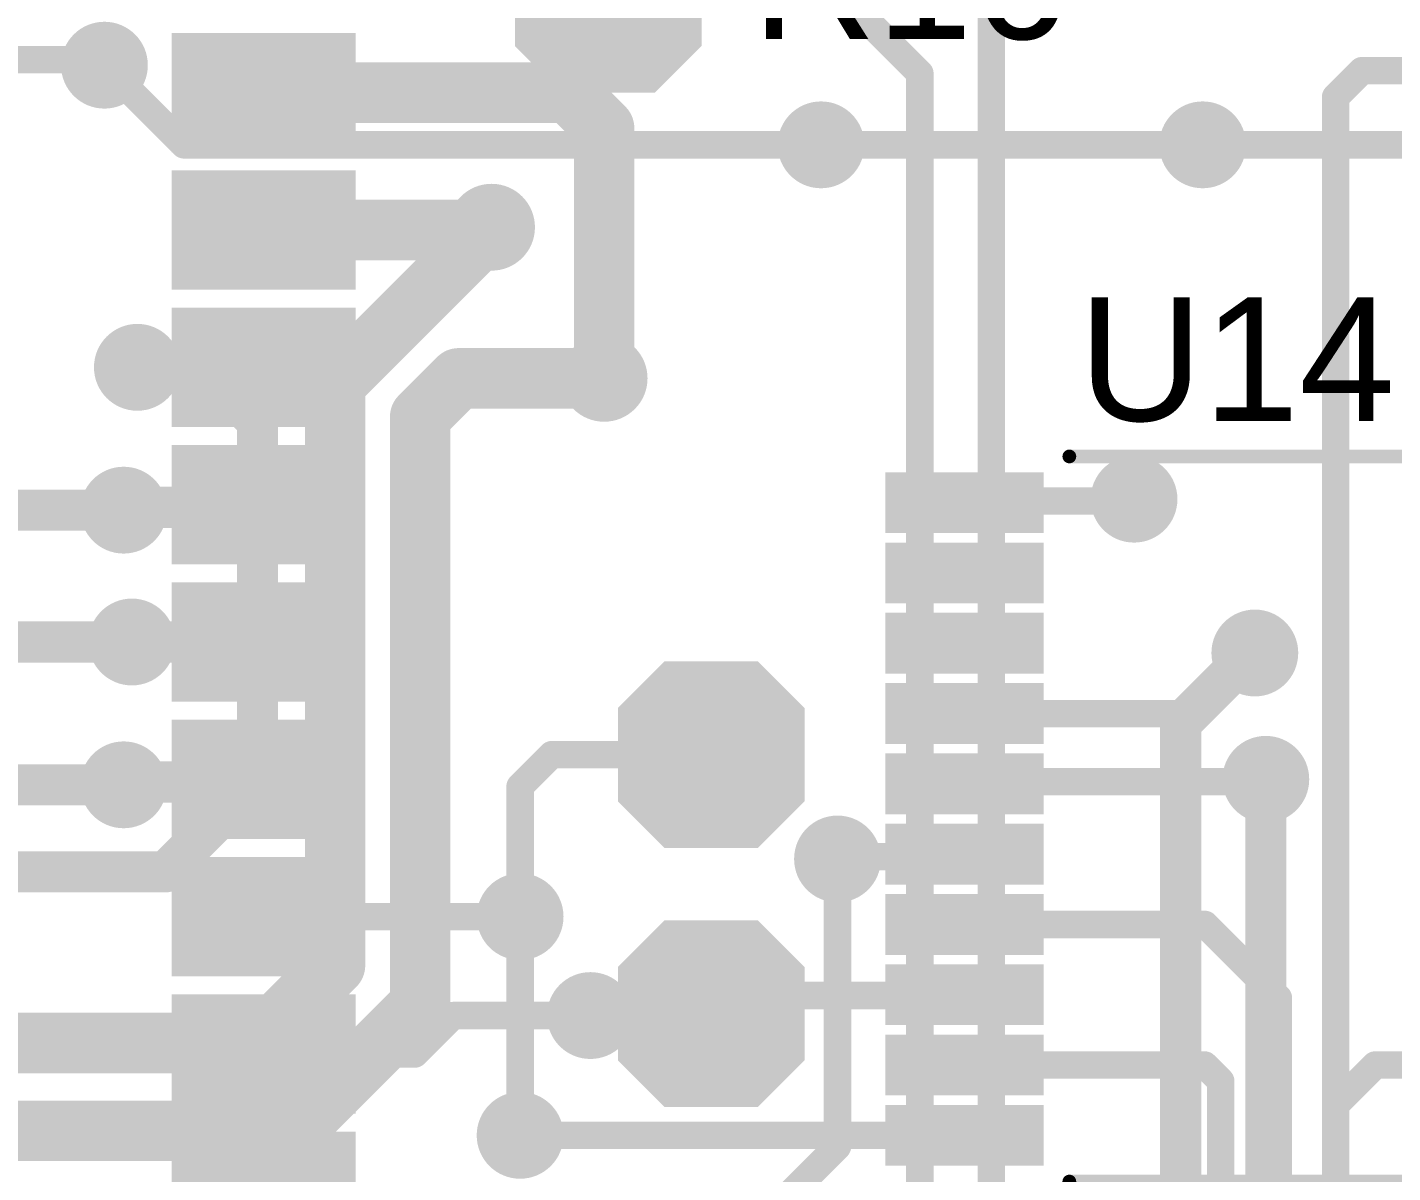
# Model space of a CAD drawing. Header units: millimetres. Extents: x -0.15 to 3.79, y -0.54 to 3.26.
# Drawn here: x 2.0249 to 2.5222, y 2.4208 to 2.8378 of the extents above; entities that cross this region are included whole.
import ezdxf

# ---------------------------------------------------------------- set-up
doc = ezdxf.new("R2010")
doc.units = ezdxf.units.MM
doc.header["$MEASUREMENT"] = 0
for name, color, linetype in [('BottomLayer', 5, 'Continuous'), ('BottomPaste', 16, 'Continuous'), ('BottomSolder', 6, 'Continuous'), ('TopLayer', 1, 'Continuous'), ('TopOverlay', 2, 'Continuous'), ('TopPaste', 8, 'Continuous'), ('TopSolder', 216, 'Continuous'), ('ViaHoleLayer', 16, 'Continuous')]:
    doc.layers.add(name, color=color, linetype=linetype)
doc.styles.add('Arial', font='', dxfattribs={"height": 0.2})
doc.styles.get('Arial').set_extended_font_data('Arial')

# ---------------------------------------------------------------- blocks, each defined once
blk = doc.blocks.new('41_SMD_M______37')
at = {"layer": 'TopLayer'}
for points in [[(0.31496, 0.21732), (0.37402, 0.21732), (0.37402, 0.18189), (0.31496, 0.18189)], [(0.31496, 0.16732), (0.37402, 0.16732), (0.37402, 0.13189), (0.31496, 0.13189)], [(0.31496, 0.11732), (0.37402, 0.11732), (0.37402, 0.08189), (0.31496, 0.08189)], [(0.31496, 0.06732), (0.37402, 0.06732), (0.37402, 0.03189), (0.31496, 0.03189)], [(0.31496, 0.01732), (0.37402, 0.01732), (0.37402, -0.01811), (0.31496, -0.01811)], [(0.31496, -0.03268), (0.37402, -0.03268), (0.37402, -0.06811), (0.31496, -0.06811)], [(0.31496, -0.08268), (0.37402, -0.08268), (0.37402, -0.11811), (0.31496, -0.11811)], [(0.31496, -0.13268), (0.37402, -0.13268), (0.37402, -0.16811), (0.31496, -0.16811)], [(0.31496, -0.18268), (0.37402, -0.18268), (0.37402, -0.21811), (0.31496, -0.21811)]]:
    blk.add_hatch(color=1, dxfattribs=at).paths.add_polyline_path(points)
at = {"layer": 'TopPaste'}
for points in [[(0.31496, 0.21732), (0.37402, 0.21732), (0.37402, 0.18189), (0.31496, 0.18189)], [(0.31496, 0.16732), (0.37402, 0.16732), (0.37402, 0.13189), (0.31496, 0.13189)], [(0.31496, 0.11732), (0.37402, 0.11732), (0.37402, 0.08189), (0.31496, 0.08189)], [(0.31496, 0.06732), (0.37402, 0.06732), (0.37402, 0.03189), (0.31496, 0.03189)], [(0.31496, 0.01732), (0.37402, 0.01732), (0.37402, -0.01811), (0.31496, -0.01811)], [(0.31496, -0.03268), (0.37402, -0.03268), (0.37402, -0.06811), (0.31496, -0.06811)], [(0.31496, -0.08268), (0.37402, -0.08268), (0.37402, -0.11811), (0.31496, -0.11811)], [(0.31496, -0.13268), (0.37402, -0.13268), (0.37402, -0.16811), (0.31496, -0.16811)], [(0.31496, -0.18268), (0.37402, -0.18268), (0.37402, -0.21811), (0.31496, -0.21811)]]:
    blk.add_hatch(color=8, dxfattribs=at).paths.add_polyline_path(points)
at = {"layer": 'TopSolder'}
for points in [[(0.31096, 0.22132), (0.37802, 0.22132), (0.37802, 0.17789), (0.31096, 0.17789)], [(0.31096, 0.17132), (0.37802, 0.17132), (0.37802, 0.12789), (0.31096, 0.12789)], [(0.31096, 0.12132), (0.37802, 0.12132), (0.37802, 0.07789), (0.31096, 0.07789)], [(0.31096, 0.07132), (0.37802, 0.07132), (0.37802, 0.02789), (0.31096, 0.02789)], [(0.31096, 0.02132), (0.37802, 0.02132), (0.37802, -0.02211), (0.31096, -0.02211)], [(0.31096, -0.02868), (0.37802, -0.02868), (0.37802, -0.07211), (0.31096, -0.07211)], [(0.31096, -0.07868), (0.37802, -0.07868), (0.37802, -0.12211), (0.31096, -0.12211)], [(0.31096, -0.12868), (0.37802, -0.12868), (0.37802, -0.17211), (0.31096, -0.17211)], [(0.31096, -0.17868), (0.37802, -0.17868), (0.37802, -0.22211), (0.31096, -0.22211)]]:
    blk.add_hatch(color=216, dxfattribs=at).paths.add_polyline_path(points)
blk = doc.blocks.new('TSSOP_20_38')
at = {"layer": 'TopLayer'}
for points in [[(-0.08937, 0.12224), (-0.08937, 0.10807), (-0.13898, 0.10807), (-0.13898, 0.12224)], [(0.13898, 0.12224), (0.13898, 0.10807), (0.08937, 0.10807), (0.08937, 0.12224)], [(-0.08937, 0.09665), (-0.08937, 0.08248), (-0.13898, 0.08248), (-0.13898, 0.09665)], [(0.13898, 0.09665), (0.13898, 0.08248), (0.08937, 0.08248), (0.08937, 0.09665)], [(-0.08937, 0.07106), (-0.08937, 0.05689), (-0.13898, 0.05689), (-0.13898, 0.07106)], [(0.13898, 0.07106), (0.13898, 0.05689), (0.08937, 0.05689), (0.08937, 0.07106)], [(-0.08937, 0.04547), (-0.08937, 0.0313), (-0.13898, 0.0313), (-0.13898, 0.04547)], [(0.13898, 0.04547), (0.13898, 0.0313), (0.08937, 0.0313), (0.08937, 0.04547)], [(-0.08937, 0.01988), (-0.08937, 0.00571), (-0.13898, 0.00571), (-0.13898, 0.01988)], [(0.13898, 0.01988), (0.13898, 0.00571), (0.08937, 0.00571), (0.08937, 0.01988)], [(-0.08937, -0.00571), (-0.08937, -0.01988), (-0.13898, -0.01988), (-0.13898, -0.00571)], [(0.13898, -0.00571), (0.13898, -0.01988), (0.08937, -0.01988), (0.08937, -0.00571)], [(-0.08937, -0.0313), (-0.08937, -0.04547), (-0.13898, -0.04547), (-0.13898, -0.0313)], [(0.13898, -0.0313), (0.13898, -0.04547), (0.08937, -0.04547), (0.08937, -0.0313)], [(-0.08937, -0.05689), (-0.08937, -0.07106), (-0.13898, -0.07106), (-0.13898, -0.05689)], [(0.13898, -0.05689), (0.13898, -0.07106), (0.08937, -0.07106), (0.08937, -0.05689)], [(-0.08937, -0.08248), (-0.08937, -0.09665), (-0.13898, -0.09665), (-0.13898, -0.08248)], [(0.13898, -0.08248), (0.13898, -0.09665), (0.08937, -0.09665), (0.08937, -0.08248)], [(-0.08937, -0.10807), (-0.08937, -0.12224), (-0.13898, -0.12224), (-0.13898, -0.10807)], [(0.13898, -0.10807), (0.13898, -0.12224), (0.08937, -0.12224), (0.08937, -0.10807)]]:
    blk.add_hatch(color=1, dxfattribs=at).paths.add_polyline_path(points)
at = {"layer": 'TopOverlay'}
blk.add_hatch(color=2, dxfattribs=at).paths.add_polyline_path([(-0.086, 0.106), (-0.079, 0.106), (-0.079, 0.123), (-0.086, 0.123)])
at = {"layer": 'TopPaste'}
for points in [[(-0.08937, 0.12224), (-0.08937, 0.10807), (-0.13898, 0.10807), (-0.13898, 0.12224)], [(0.13898, 0.12224), (0.13898, 0.10807), (0.08937, 0.10807), (0.08937, 0.12224)], [(-0.08937, 0.09665), (-0.08937, 0.08248), (-0.13898, 0.08248), (-0.13898, 0.09665)], [(0.13898, 0.09665), (0.13898, 0.08248), (0.08937, 0.08248), (0.08937, 0.09665)], [(-0.08937, 0.07106), (-0.08937, 0.05689), (-0.13898, 0.05689), (-0.13898, 0.07106)], [(0.13898, 0.07106), (0.13898, 0.05689), (0.08937, 0.05689), (0.08937, 0.07106)], [(-0.08937, 0.04547), (-0.08937, 0.0313), (-0.13898, 0.0313), (-0.13898, 0.04547)], [(0.13898, 0.04547), (0.13898, 0.0313), (0.08937, 0.0313), (0.08937, 0.04547)], [(-0.08937, 0.01988), (-0.08937, 0.00571), (-0.13898, 0.00571), (-0.13898, 0.01988)], [(0.13898, 0.01988), (0.13898, 0.00571), (0.08937, 0.00571), (0.08937, 0.01988)], [(-0.08937, -0.00571), (-0.08937, -0.01988), (-0.13898, -0.01988), (-0.13898, -0.00571)], [(0.13898, -0.00571), (0.13898, -0.01988), (0.08937, -0.01988), (0.08937, -0.00571)], [(-0.08937, -0.0313), (-0.08937, -0.04547), (-0.13898, -0.04547), (-0.13898, -0.0313)], [(0.13898, -0.0313), (0.13898, -0.04547), (0.08937, -0.04547), (0.08937, -0.0313)], [(-0.08937, -0.05689), (-0.08937, -0.07106), (-0.13898, -0.07106), (-0.13898, -0.05689)], [(0.13898, -0.05689), (0.13898, -0.07106), (0.08937, -0.07106), (0.08937, -0.05689)], [(-0.08937, -0.08248), (-0.08937, -0.09665), (-0.13898, -0.09665), (-0.13898, -0.08248)], [(0.13898, -0.08248), (0.13898, -0.09665), (0.08937, -0.09665), (0.08937, -0.08248)], [(-0.08937, -0.10807), (-0.08937, -0.12224), (-0.13898, -0.12224), (-0.13898, -0.10807)], [(0.13898, -0.10807), (0.13898, -0.12224), (0.08937, -0.12224), (0.08937, -0.10807)]]:
    blk.add_hatch(color=8, dxfattribs=at).paths.add_polyline_path(points)
at = {"layer": 'TopSolder'}
for points in [[(-0.08537, 0.12624), (-0.08537, 0.10407), (-0.14298, 0.10407), (-0.14298, 0.12624)], [(0.14298, 0.12624), (0.14298, 0.10407), (0.08537, 0.10407), (0.08537, 0.12624)], [(-0.08537, 0.10065), (-0.08537, 0.07848), (-0.14298, 0.07848), (-0.14298, 0.10065)], [(0.14298, 0.10065), (0.14298, 0.07848), (0.08537, 0.07848), (0.08537, 0.10065)], [(-0.08537, 0.07506), (-0.08537, 0.05289), (-0.14298, 0.05289), (-0.14298, 0.07506)], [(0.14298, 0.07506), (0.14298, 0.05289), (0.08537, 0.05289), (0.08537, 0.07506)], [(-0.08537, 0.04947), (-0.08537, 0.0273), (-0.14298, 0.0273), (-0.14298, 0.04947)], [(0.14298, 0.04947), (0.14298, 0.0273), (0.08537, 0.0273), (0.08537, 0.04947)], [(-0.08537, 0.02388), (-0.08537, 0.00171), (-0.14298, 0.00171), (-0.14298, 0.02388)], [(0.14298, 0.02388), (0.14298, 0.00171), (0.08537, 0.00171), (0.08537, 0.02388)], [(-0.08537, -0.00171), (-0.08537, -0.02388), (-0.14298, -0.02388), (-0.14298, -0.00171)], [(0.14298, -0.00171), (0.14298, -0.02388), (0.08537, -0.02388), (0.08537, -0.00171)], [(-0.08537, -0.0273), (-0.08537, -0.04947), (-0.14298, -0.04947), (-0.14298, -0.0273)], [(0.14298, -0.0273), (0.14298, -0.04947), (0.08537, -0.04947), (0.08537, -0.0273)], [(-0.08537, -0.05289), (-0.08537, -0.07506), (-0.14298, -0.07506), (-0.14298, -0.05289)], [(0.14298, -0.05289), (0.14298, -0.07506), (0.08537, -0.07506), (0.08537, -0.05289)], [(-0.08537, -0.07848), (-0.08537, -0.10065), (-0.14298, -0.10065), (-0.14298, -0.07848)], [(0.14298, -0.07848), (0.14298, -0.10065), (0.08537, -0.10065), (0.08537, -0.07848)], [(-0.08537, -0.10407), (-0.08537, -0.12624), (-0.14298, -0.12624), (-0.14298, -0.10407)], [(0.14298, -0.10407), (0.14298, -0.12624), (0.08537, -0.12624), (0.08537, -0.10407)]]:
    blk.add_hatch(color=216, dxfattribs=at).paths.add_polyline_path(points)
at = {"layer": 'TopOverlay', "const_width": 0.005}
for points in [[(0.076, 0.132), (-0.076, 0.132)], [(-0.1455, 0.1165), (-0.1505, 0.1215)], [(-0.1505, 0.1215), (-0.1505, 0.1115)], [(-0.1455, 0.1165), (-0.1505, 0.1115)], [(0.076, -0.132), (-0.076, -0.132)]]:
    blk.add_lwpolyline(points, dxfattribs=at)
at = {"layer": 'TopOverlay', "const_width": 0.0025}
for points in [[(-0.07725, 0.132, 1), (-0.07475, 0.132, 1)], [(0.07475, 0.132, 1), (0.07725, 0.132, 1)], [(-0.15175, 0.1215, 1), (-0.14925, 0.1215, 1)], [(-0.15175, 0.1215, 1), (-0.14925, 0.1215, 1)], [(-0.14675, 0.1165, 1), (-0.14425, 0.1165, 1)], [(-0.14675, 0.1165, 1), (-0.14425, 0.1165, 1)], [(-0.15175, 0.1115, 1), (-0.14925, 0.1115, 1)], [(-0.15175, 0.1115, 1), (-0.14925, 0.1115, 1)], [(-0.07725, -0.132, 1), (-0.07475, -0.132, 1)], [(0.07475, -0.132, 1), (0.07725, -0.132, 1)]]:
    blk.add_lwpolyline(points, format="xyb", close=True, dxfattribs=at)
blk = doc.blocks.new('T__________B_115')
at = {"layer": 'BottomLayer'}
blk.add_hatch(color=5, dxfattribs=at).paths.add_polyline_path([(0.015, 0.03), (-0.015, 0.03), (-0.03, 0.015), (-0.03, -0.015), (-0.015, -0.03), (0.015, -0.03), (0.03, -0.015), (0.03, 0.015)])
at = {"layer": 'BottomPaste'}
blk.add_hatch(color=16, dxfattribs=at).paths.add_polyline_path([(0.015, 0.03), (-0.015, 0.03), (-0.03, 0.015), (-0.03, -0.015), (-0.015, -0.03), (0.015, -0.03), (0.03, -0.015), (0.03, 0.015)])
at = {"layer": 'BottomSolder'}
blk.add_hatch(color=6, dxfattribs=at).paths.add_polyline_path([(0.017, 0.034), (-0.017, 0.034), (-0.034, 0.017), (-0.034, -0.017), (-0.017, -0.034), (0.017, -0.034), (0.034, -0.017), (0.034, 0.017)])
blk = doc.blocks.new('T__________B_116')
at = {"layer": 'BottomLayer'}
blk.add_hatch(color=5, dxfattribs=at).paths.add_polyline_path([(0.015, 0.03), (-0.015, 0.03), (-0.03, 0.015), (-0.03, -0.015), (-0.015, -0.03), (0.015, -0.03), (0.03, -0.015), (0.03, 0.015)])
at = {"layer": 'BottomPaste'}
blk.add_hatch(color=16, dxfattribs=at).paths.add_polyline_path([(0.015, 0.03), (-0.015, 0.03), (-0.03, 0.015), (-0.03, -0.015), (-0.015, -0.03), (0.015, -0.03), (0.03, -0.015), (0.03, 0.015)])
at = {"layer": 'BottomSolder'}
blk.add_hatch(color=6, dxfattribs=at).paths.add_polyline_path([(0.017, 0.034), (-0.017, 0.034), (-0.034, 0.017), (-0.034, -0.017), (-0.017, -0.034), (0.017, -0.034), (0.034, -0.017), (0.034, 0.017)])
blk = doc.blocks.new('T__________B_119')
at = {"layer": 'BottomLayer'}
blk.add_hatch(color=5, dxfattribs=at).paths.add_polyline_path([(0.015, 0.03), (-0.015, 0.03), (-0.03, 0.015), (-0.03, -0.015), (-0.015, -0.03), (0.015, -0.03), (0.03, -0.015), (0.03, 0.015)])
at = {"layer": 'BottomPaste'}
blk.add_hatch(color=16, dxfattribs=at).paths.add_polyline_path([(0.015, 0.03), (-0.015, 0.03), (-0.03, 0.015), (-0.03, -0.015), (-0.015, -0.03), (0.015, -0.03), (0.03, -0.015), (0.03, 0.015)])
at = {"layer": 'BottomSolder'}
blk.add_hatch(color=6, dxfattribs=at).paths.add_polyline_path([(0.017, 0.034), (-0.017, 0.034), (-0.034, 0.017), (-0.034, -0.017), (-0.017, -0.034), (0.017, -0.034), (0.034, -0.017), (0.034, 0.017)])

msp = doc.modelspace()

# ---------------------------------------------------------------- hatches: boundary and pattern name
at = {"layer": 'BottomLayer'}
h = msp.add_hatch(color=5, dxfattribs=at)
edge = h.paths.add_edge_path()
edge.add_arc((2.053, 2.824), 0.01181, 0, 360)
h = msp.add_hatch(color=5, dxfattribs=at)
edge = h.paths.add_edge_path()
edge.add_arc((2.314, 2.795), 0.01181, 0, 360)
h = msp.add_hatch(color=5, dxfattribs=at)
edge = h.paths.add_edge_path()
edge.add_arc((2.453, 2.795), 0.01181, 0, 360)
h = msp.add_hatch(color=5, dxfattribs=at)
edge = h.paths.add_edge_path()
edge.add_arc((2.194, 2.765), 0.01181, 0, 360)
h = msp.add_hatch(color=5, dxfattribs=at)
edge = h.paths.add_edge_path()
edge.add_arc((2.065, 2.714), 0.01181, 0, 360)
h = msp.add_hatch(color=5, dxfattribs=at)
edge = h.paths.add_edge_path()
edge.add_arc((2.235, 2.71), 0.01181, 0, 360)
h = msp.add_hatch(color=5, dxfattribs=at)
edge = h.paths.add_edge_path()
edge.add_arc((2.428, 2.666), 0.01181, 0, 360)
h = msp.add_hatch(color=5, dxfattribs=at)
edge = h.paths.add_edge_path()
edge.add_arc((2.06, 2.662), 0.01181, 0, 360)
h = msp.add_hatch(color=5, dxfattribs=at)
edge = h.paths.add_edge_path()
edge.add_arc((2.063, 2.614), 0.01181, 0, 360)
h = msp.add_hatch(color=5, dxfattribs=at)
edge = h.paths.add_edge_path()
edge.add_arc((2.472, 2.61), 0.01181, 0, 360)
h = msp.add_hatch(color=5, dxfattribs=at)
edge = h.paths.add_edge_path()
edge.add_arc((2.06, 2.562), 0.01181, 0, 360)
h = msp.add_hatch(color=5, dxfattribs=at)
edge = h.paths.add_edge_path()
edge.add_arc((2.476, 2.564), 0.01181, 0, 360)
h = msp.add_hatch(color=5, dxfattribs=at)
edge = h.paths.add_edge_path()
edge.add_arc((2.32, 2.535), 0.01181, 0, 360)
h = msp.add_hatch(color=5, dxfattribs=at)
edge = h.paths.add_edge_path()
edge.add_arc((2.2044, 2.514), 0.01181, 0, 360)
h = msp.add_hatch(color=5, dxfattribs=at)
edge = h.paths.add_edge_path()
edge.add_arc((2.23, 2.478), 0.01181, 0, 360)
h = msp.add_hatch(color=5, dxfattribs=at)
edge = h.paths.add_edge_path()
edge.add_arc((2.2044, 2.4344), 0.01181, 0, 360)
at = {"layer": 'BottomSolder'}
h = msp.add_hatch(color=6, dxfattribs=at)
edge = h.paths.add_edge_path()
edge.add_arc((2.053, 2.824), 0.01581, 0, 360)
h = msp.add_hatch(color=6, dxfattribs=at)
edge = h.paths.add_edge_path()
edge.add_arc((2.314, 2.795), 0.01581, 0, 360)
h = msp.add_hatch(color=6, dxfattribs=at)
edge = h.paths.add_edge_path()
edge.add_arc((2.453, 2.795), 0.01581, 0, 360)
h = msp.add_hatch(color=6, dxfattribs=at)
edge = h.paths.add_edge_path()
edge.add_arc((2.194, 2.765), 0.01581, 0, 360)
h = msp.add_hatch(color=6, dxfattribs=at)
edge = h.paths.add_edge_path()
edge.add_arc((2.065, 2.714), 0.01581, 0, 360)
h = msp.add_hatch(color=6, dxfattribs=at)
edge = h.paths.add_edge_path()
edge.add_arc((2.235, 2.71), 0.01581, 0, 360)
h = msp.add_hatch(color=6, dxfattribs=at)
edge = h.paths.add_edge_path()
edge.add_arc((2.428, 2.666), 0.01581, 0, 360)
h = msp.add_hatch(color=6, dxfattribs=at)
edge = h.paths.add_edge_path()
edge.add_arc((2.06, 2.662), 0.01581, 0, 360)
h = msp.add_hatch(color=6, dxfattribs=at)
edge = h.paths.add_edge_path()
edge.add_arc((2.063, 2.614), 0.01581, 0, 360)
h = msp.add_hatch(color=6, dxfattribs=at)
edge = h.paths.add_edge_path()
edge.add_arc((2.472, 2.61), 0.01581, 0, 360)
h = msp.add_hatch(color=6, dxfattribs=at)
edge = h.paths.add_edge_path()
edge.add_arc((2.06, 2.562), 0.01581, 0, 360)
h = msp.add_hatch(color=6, dxfattribs=at)
edge = h.paths.add_edge_path()
edge.add_arc((2.476, 2.564), 0.01581, 0, 360)
h = msp.add_hatch(color=6, dxfattribs=at)
edge = h.paths.add_edge_path()
edge.add_arc((2.32, 2.535), 0.01581, 0, 360)
h = msp.add_hatch(color=6, dxfattribs=at)
edge = h.paths.add_edge_path()
edge.add_arc((2.2044, 2.514), 0.01581, 0, 360)
h = msp.add_hatch(color=6, dxfattribs=at)
edge = h.paths.add_edge_path()
edge.add_arc((2.23, 2.478), 0.01581, 0, 360)
h = msp.add_hatch(color=6, dxfattribs=at)
edge = h.paths.add_edge_path()
edge.add_arc((2.2044, 2.4344), 0.01581, 0, 360)
at = {"layer": 'TopLayer'}
h = msp.add_hatch(color=1, dxfattribs=at)
edge = h.paths.add_edge_path()
edge.add_arc((2.053, 2.824), 0.01181, 0, 360)
h = msp.add_hatch(color=1, dxfattribs=at)
edge = h.paths.add_edge_path()
edge.add_arc((2.314, 2.795), 0.01181, 0, 360)
h = msp.add_hatch(color=1, dxfattribs=at)
edge = h.paths.add_edge_path()
edge.add_arc((2.453, 2.795), 0.01181, 0, 360)
h = msp.add_hatch(color=1, dxfattribs=at)
edge = h.paths.add_edge_path()
edge.add_arc((2.194, 2.765), 0.01181, 0, 360)
h = msp.add_hatch(color=1, dxfattribs=at)
edge = h.paths.add_edge_path()
edge.add_arc((2.065, 2.714), 0.01181, 0, 360)
h = msp.add_hatch(color=1, dxfattribs=at)
edge = h.paths.add_edge_path()
edge.add_arc((2.235, 2.71), 0.01181, 0, 360)
h = msp.add_hatch(color=1, dxfattribs=at)
edge = h.paths.add_edge_path()
edge.add_arc((2.428, 2.666), 0.01181, 0, 360)
h = msp.add_hatch(color=1, dxfattribs=at)
edge = h.paths.add_edge_path()
edge.add_arc((2.06, 2.662), 0.01181, 0, 360)
h = msp.add_hatch(color=1, dxfattribs=at)
edge = h.paths.add_edge_path()
edge.add_arc((2.063, 2.614), 0.01181, 0, 360)
h = msp.add_hatch(color=1, dxfattribs=at)
edge = h.paths.add_edge_path()
edge.add_arc((2.472, 2.61), 0.01181, 0, 360)
h = msp.add_hatch(color=1, dxfattribs=at)
edge = h.paths.add_edge_path()
edge.add_arc((2.06, 2.562), 0.01181, 0, 360)
h = msp.add_hatch(color=1, dxfattribs=at)
edge = h.paths.add_edge_path()
edge.add_arc((2.476, 2.564), 0.01181, 0, 360)
h = msp.add_hatch(color=1, dxfattribs=at)
edge = h.paths.add_edge_path()
edge.add_arc((2.32, 2.535), 0.01181, 0, 360)
h = msp.add_hatch(color=1, dxfattribs=at)
edge = h.paths.add_edge_path()
edge.add_arc((2.2044, 2.514), 0.01181, 0, 360)
h = msp.add_hatch(color=1, dxfattribs=at)
edge = h.paths.add_edge_path()
edge.add_arc((2.23, 2.478), 0.01181, 0, 360)
h = msp.add_hatch(color=1, dxfattribs=at)
edge = h.paths.add_edge_path()
edge.add_arc((2.2044, 2.4344), 0.01181, 0, 360)
at = {"layer": 'TopSolder'}
h = msp.add_hatch(color=216, dxfattribs=at)
edge = h.paths.add_edge_path()
edge.add_arc((2.053, 2.824), 0.01581, 0, 360)
h = msp.add_hatch(color=216, dxfattribs=at)
edge = h.paths.add_edge_path()
edge.add_arc((2.314, 2.795), 0.01581, 0, 360)
h = msp.add_hatch(color=216, dxfattribs=at)
edge = h.paths.add_edge_path()
edge.add_arc((2.453, 2.795), 0.01581, 0, 360)
h = msp.add_hatch(color=216, dxfattribs=at)
edge = h.paths.add_edge_path()
edge.add_arc((2.194, 2.765), 0.01581, 0, 360)
h = msp.add_hatch(color=216, dxfattribs=at)
edge = h.paths.add_edge_path()
edge.add_arc((2.065, 2.714), 0.01581, 0, 360)
h = msp.add_hatch(color=216, dxfattribs=at)
edge = h.paths.add_edge_path()
edge.add_arc((2.235, 2.71), 0.01581, 0, 360)
h = msp.add_hatch(color=216, dxfattribs=at)
edge = h.paths.add_edge_path()
edge.add_arc((2.428, 2.666), 0.01581, 0, 360)
h = msp.add_hatch(color=216, dxfattribs=at)
edge = h.paths.add_edge_path()
edge.add_arc((2.06, 2.662), 0.01581, 0, 360)
h = msp.add_hatch(color=216, dxfattribs=at)
edge = h.paths.add_edge_path()
edge.add_arc((2.063, 2.614), 0.01581, 0, 360)
h = msp.add_hatch(color=216, dxfattribs=at)
edge = h.paths.add_edge_path()
edge.add_arc((2.472, 2.61), 0.01581, 0, 360)
h = msp.add_hatch(color=216, dxfattribs=at)
edge = h.paths.add_edge_path()
edge.add_arc((2.06, 2.562), 0.01581, 0, 360)
h = msp.add_hatch(color=216, dxfattribs=at)
edge = h.paths.add_edge_path()
edge.add_arc((2.476, 2.564), 0.01581, 0, 360)
h = msp.add_hatch(color=216, dxfattribs=at)
edge = h.paths.add_edge_path()
edge.add_arc((2.32, 2.535), 0.01581, 0, 360)
h = msp.add_hatch(color=216, dxfattribs=at)
edge = h.paths.add_edge_path()
edge.add_arc((2.2044, 2.514), 0.01581, 0, 360)
h = msp.add_hatch(color=216, dxfattribs=at)
edge = h.paths.add_edge_path()
edge.add_arc((2.23, 2.478), 0.01581, 0, 360)
h = msp.add_hatch(color=216, dxfattribs=at)
edge = h.paths.add_edge_path()
edge.add_arc((2.2044, 2.4344), 0.01581, 0, 360)
at = {"layer": 'ViaHoleLayer'}
h = msp.add_hatch(color=16, dxfattribs=at)
edge = h.paths.add_edge_path()
edge.add_arc((2.053, 2.824), 0.00591, 0, 360)
h = msp.add_hatch(color=16, dxfattribs=at)
edge = h.paths.add_edge_path()
edge.add_arc((2.314, 2.795), 0.00591, 0, 360)
h = msp.add_hatch(color=16, dxfattribs=at)
edge = h.paths.add_edge_path()
edge.add_arc((2.453, 2.795), 0.00591, 0, 360)
h = msp.add_hatch(color=16, dxfattribs=at)
edge = h.paths.add_edge_path()
edge.add_arc((2.194, 2.765), 0.00591, 0, 360)
h = msp.add_hatch(color=16, dxfattribs=at)
edge = h.paths.add_edge_path()
edge.add_arc((2.065, 2.714), 0.00591, 0, 360)
h = msp.add_hatch(color=16, dxfattribs=at)
edge = h.paths.add_edge_path()
edge.add_arc((2.235, 2.71), 0.00591, 0, 360)
h = msp.add_hatch(color=16, dxfattribs=at)
edge = h.paths.add_edge_path()
edge.add_arc((2.428, 2.666), 0.00591, 0, 360)
h = msp.add_hatch(color=16, dxfattribs=at)
edge = h.paths.add_edge_path()
edge.add_arc((2.06, 2.662), 0.00591, 0, 360)
h = msp.add_hatch(color=16, dxfattribs=at)
edge = h.paths.add_edge_path()
edge.add_arc((2.063, 2.614), 0.00591, 0, 360)
h = msp.add_hatch(color=16, dxfattribs=at)
edge = h.paths.add_edge_path()
edge.add_arc((2.472, 2.61), 0.00591, 0, 360)
h = msp.add_hatch(color=16, dxfattribs=at)
edge = h.paths.add_edge_path()
edge.add_arc((2.06, 2.562), 0.00591, 0, 360)
h = msp.add_hatch(color=16, dxfattribs=at)
edge = h.paths.add_edge_path()
edge.add_arc((2.476, 2.564), 0.00591, 0, 360)
h = msp.add_hatch(color=16, dxfattribs=at)
edge = h.paths.add_edge_path()
edge.add_arc((2.32, 2.535), 0.00591, 0, 360)
h = msp.add_hatch(color=16, dxfattribs=at)
edge = h.paths.add_edge_path()
edge.add_arc((2.2044, 2.514), 0.00591, 0, 360)
h = msp.add_hatch(color=16, dxfattribs=at)
edge = h.paths.add_edge_path()
edge.add_arc((2.23, 2.478), 0.00591, 0, 360)
h = msp.add_hatch(color=16, dxfattribs=at)
edge = h.paths.add_edge_path()
edge.add_arc((2.2044, 2.4344), 0.00591, 0, 360)

# ---------------------------------------------------------------- linework, layer by layer
at = {"layer": 'BottomLayer'}
for points, const_width in [([(2.376, 2.353), (2.376, 2.897)], 0.01), ([(2.323, 2.848), (2.35, 2.821)], 0.01), ([(2.053, 2.824), (2.082, 2.795)], 0.01), ([(2.35, 2.379), (2.35, 2.821)], 0.01), ([(2.082, 2.795), (2.314, 2.795)], 0.01), ([(2.453, 2.795), (2.535, 2.795)], 0.01), ([(2.137, 2.708), (2.194, 2.765)], 0.022), ([(2.065, 2.714), (2.06665, 2.71235)], 0.015), ([(2.168, 2.696), (2.182, 2.71)], 0.022), ([(2.182, 2.71), (2.235, 2.71)], 0.022), ([(2.06665, 2.71235), (2.09065, 2.71235)], 0.015), ([(2.09065, 2.71235), (2.10878, 2.69422)], 0.015), ([(2.137, 2.49625), (2.137, 2.708)], 0.022), ([(2.168, 2.482), (2.168, 2.696)], 0.022), ([(2.10878, 2.56378), (2.10878, 2.69422)], 0.015), ([(1.14113, 2.662), (2.06, 2.662)], 0.015), ([(1.11842, 2.614), (2.063, 2.614)], 0.015), ([(2.445, 2.58439), (2.46511, 2.6045)], 0.015), ([(2.445, 2.21179), (2.445, 2.58439)], 0.015), ([(2.2044, 2.5614), (2.216, 2.573)], 0.01), ([(2.216, 2.573), (2.274, 2.573)], 0.01), ([(2.07534, 2.53034), (2.10878, 2.56378)], 0.015), ([(2.476, 2.192), (2.476, 2.564)], 0.015), ([(1.09971, 2.562), (2.06, 2.562)], 0.015), ([(2.2044, 2.4344), (2.2044, 2.5614)], 0.01), ([(1.06066, 2.53034), (2.07534, 2.53034)], 0.015), ([(2.32, 2.43033), (2.32, 2.535)], 0.01), ([(2.10875, 2.468), (2.137, 2.49625)], 0.022), ([(2.122, 2.436), (2.168, 2.482)], 0.022), ([(2.23, 2.478), (2.27333, 2.478)], 0.01), ([(2.27333, 2.478), (2.274, 2.47867)], 0.01), ([(0.755, 2.468), (2.10875, 2.468)], 0.022), ([(0.743, 2.436), (2.122, 2.436)], 0.022), ([(2.27367, 2.384), (2.32, 2.43033)], 0.01)]:
    msp.add_lwpolyline(points, dxfattribs=dict(at, const_width=const_width))
for points, const_width in [([(2.0505, 2.824, 1), (2.0555, 2.824, 1)], 0.005), ([(2.3475, 2.821, 1), (2.3525, 2.821, 1)], 0.005), ([(2.3475, 2.821, 1), (2.3525, 2.821, 1)], 0.005), ([(2.0795, 2.795, 1), (2.0845, 2.795, 1)], 0.005), ([(2.0795, 2.795, 1), (2.0845, 2.795, 1)], 0.005), ([(2.3115, 2.795, 1), (2.3165, 2.795, 1)], 0.005), ([(2.4505, 2.795, 1), (2.4555, 2.795, 1)], 0.005), ([(2.1885, 2.765, 1), (2.1995, 2.765, 1)], 0.011), ([(2.06125, 2.714, 1), (2.06875, 2.714, 1)], 0.0075), ([(2.1765, 2.71, 1), (2.1875, 2.71, 1)], 0.011), ([(2.1765, 2.71, 1), (2.1875, 2.71, 1)], 0.011), ([(2.2295, 2.71, 1), (2.2405, 2.71, 1)], 0.011), ([(2.0629, 2.71235, 1), (2.0704, 2.71235, 1)], 0.0075), ([(2.0629, 2.71235, 1), (2.0704, 2.71235, 1)], 0.0075), ([(2.0869, 2.71235, 1), (2.0944, 2.71235, 1)], 0.0075), ([(2.0869, 2.71235, 1), (2.0944, 2.71235, 1)], 0.0075), ([(2.1315, 2.708, 1), (2.1425, 2.708, 1)], 0.011), ([(2.1315, 2.708, 1), (2.1425, 2.708, 1)], 0.011), ([(2.1625, 2.696, 1), (2.1735, 2.696, 1)], 0.011), ([(2.1625, 2.696, 1), (2.1735, 2.696, 1)], 0.011), ([(2.10503, 2.69422, 1), (2.11253, 2.69422, 1)], 0.0075), ([(2.10503, 2.69422, 1), (2.11253, 2.69422, 1)], 0.0075), ([(2.05625, 2.662, 1), (2.06375, 2.662, 1)], 0.0075), ([(2.05925, 2.614, 1), (2.06675, 2.614, 1)], 0.0075), ([(2.46136, 2.6045, 1), (2.46886, 2.6045, 1)], 0.0075), ([(2.44125, 2.58439, 1), (2.44875, 2.58439, 1)], 0.0075), ([(2.44125, 2.58439, 1), (2.44875, 2.58439, 1)], 0.0075), ([(2.2135, 2.573, 1), (2.2185, 2.573, 1)], 0.005), ([(2.2135, 2.573, 1), (2.2185, 2.573, 1)], 0.005), ([(2.2715, 2.573, 1), (2.2765, 2.573, 1)], 0.005), ([(2.10503, 2.56378, 1), (2.11253, 2.56378, 1)], 0.0075), ([(2.10503, 2.56378, 1), (2.11253, 2.56378, 1)], 0.0075), ([(2.47225, 2.564, 1), (2.47975, 2.564, 1)], 0.0075), ([(2.05625, 2.562, 1), (2.06375, 2.562, 1)], 0.0075), ([(2.2019, 2.5614, 1), (2.2069, 2.5614, 1)], 0.005), ([(2.2019, 2.5614, 1), (2.2069, 2.5614, 1)], 0.005), ([(2.07159, 2.53034, 1), (2.07909, 2.53034, 1)], 0.0075), ([(2.07159, 2.53034, 1), (2.07909, 2.53034, 1)], 0.0075), ([(2.3175, 2.535, 1), (2.3225, 2.535, 1)], 0.005), ([(2.1315, 2.49625, 1), (2.1425, 2.49625, 1)], 0.011), ([(2.1315, 2.49625, 1), (2.1425, 2.49625, 1)], 0.011), ([(2.1625, 2.482, 1), (2.1735, 2.482, 1)], 0.011), ([(2.1625, 2.482, 1), (2.1735, 2.482, 1)], 0.011), ([(2.2275, 2.478, 1), (2.2325, 2.478, 1)], 0.005), ([(2.27083, 2.478, 1), (2.27583, 2.478, 1)], 0.005), ([(2.27083, 2.478, 1), (2.27583, 2.478, 1)], 0.005), ([(2.2715, 2.47867, 1), (2.2765, 2.47867, 1)], 0.005), ([(2.10325, 2.468, 1), (2.11425, 2.468, 1)], 0.011), ([(2.10325, 2.468, 1), (2.11425, 2.468, 1)], 0.011), ([(2.1165, 2.436, 1), (2.1275, 2.436, 1)], 0.011), ([(2.1165, 2.436, 1), (2.1275, 2.436, 1)], 0.011), ([(2.2019, 2.4344, 1), (2.2069, 2.4344, 1)], 0.005), ([(2.3175, 2.43033, 1), (2.3225, 2.43033, 1)], 0.005), ([(2.3175, 2.43033, 1), (2.3225, 2.43033, 1)], 0.005)]:
    msp.add_lwpolyline(points, format="xyb", close=True, dxfattribs=dict(at, const_width=const_width))
at = {"layer": 'TopLayer'}
for points, const_width in [([(1.66, 2.826), (2.051, 2.826)], 0.01), ([(2.051, 2.826), (2.053, 2.824)], 0.01), ([(2.142, 2.814), (2.22211, 2.814)], 0.022), ([(2.22211, 2.814), (2.235, 2.80111)], 0.022), ([(2.50143, 2.81243), (2.511, 2.822)], 0.01), ([(2.511, 2.822), (2.559, 2.822)], 0.01), ([(2.50143, 2.44557), (2.50143, 2.81243)], 0.01), ([(2.235, 2.71), (2.235, 2.80111)], 0.022), ([(2.314, 2.795), (2.453, 2.795)], 0.01), ([(2.142, 2.764), (2.19256, 2.764)], 0.022), ([(2.19256, 2.764), (2.19356, 2.765)], 0.022), ([(2.19356, 2.765), (2.194, 2.765)], 0.022), ([(2.065, 2.714), (2.111, 2.714)], 0.015), ([(2.111, 2.714), (2.112, 2.713)], 0.015), ([(2.06, 2.662), (2.061, 2.663)], 0.015), ([(2.061, 2.663), (2.11, 2.663)], 0.015), ([(2.11, 2.663), (2.111, 2.664)], 0.015), ([(2.42736, 2.66536), (2.428, 2.666)], 0.01), ([(2.36626, 2.66472), (2.3669, 2.66536)], 0.01), ([(2.3669, 2.66536), (2.42736, 2.66536)], 0.01), ([(2.063, 2.614), (2.111, 2.614)], 0.015), ([(2.44994, 2.58794), (2.472, 2.61)], 0.01), ([(2.36626, 2.58794), (2.44994, 2.58794)], 0.01), ([(2.11, 2.563), (2.111, 2.564)], 0.015), ([(2.06, 2.562), (2.061, 2.563)], 0.015), ([(2.061, 2.563), (2.11, 2.563)], 0.015), ([(2.36626, 2.56235), (2.36709, 2.56318)], 0.01), ([(2.36709, 2.56318), (2.47518, 2.56318)], 0.01), ([(2.47518, 2.56318), (2.476, 2.564)], 0.01), ([(2.36538, 2.53588), (2.36626, 2.53676)], 0.01), ([(2.32, 2.535), (2.32088, 2.53588)], 0.01), ([(2.32088, 2.53588), (2.36538, 2.53588)], 0.01), ([(2.142, 2.514), (2.2044, 2.514)], 0.01), ([(2.35511, 2.51117), (2.35522, 2.51106)], 0.01), ([(2.36626, 2.51117), (2.45383, 2.51117)], 0.01), ([(2.45383, 2.51117), (2.48056, 2.48444)], 0.01), ([(2.26152, 2.478), (2.26881, 2.48529)], 0.01), ([(2.26881, 2.48529), (2.36597, 2.48529)], 0.01), ([(2.36597, 2.48529), (2.36626, 2.48558)], 0.01), ([(2.48056, 2.30356), (2.48056, 2.48444)], 0.01), ([(2.166, 2.464), (2.18, 2.478)], 0.01), ([(2.18, 2.478), (2.23, 2.478)], 0.01), ([(2.23, 2.478), (2.26152, 2.478)], 0.01), ([(2.111, 2.464), (2.166, 2.464)], 0.01), ([(2.36626, 2.45999), (2.45371, 2.45999)], 0.01), ([(2.45371, 2.45999), (2.45957, 2.45413)], 0.01), ([(2.50143, 2.44557), (2.51585, 2.45999)], 0.01), ([(2.51585, 2.45999), (2.59461, 2.45999)], 0.01), ([(2.45957, 2.38236), (2.45957, 2.45413)], 0.01), ([(2.50143, 2.38236), (2.50143, 2.44557)], 0.01), ([(2.2044, 2.4344), (2.36626, 2.4344)], 0.01)]:
    msp.add_lwpolyline(points, dxfattribs=dict(at, const_width=const_width))
for points, const_width in [([(2.0485, 2.826, 1), (2.0535, 2.826, 1)], 0.005), ([(2.0485, 2.826, 1), (2.0535, 2.826, 1)], 0.005), ([(2.0505, 2.824, 1), (2.0555, 2.824, 1)], 0.005), ([(2.1365, 2.814, 1), (2.1475, 2.814, 1)], 0.011), ([(2.21661, 2.814, 1), (2.22761, 2.814, 1)], 0.011), ([(2.21661, 2.814, 1), (2.22761, 2.814, 1)], 0.011), ([(2.5085, 2.822, 1), (2.5135, 2.822, 1)], 0.005), ([(2.5085, 2.822, 1), (2.5135, 2.822, 1)], 0.005), ([(2.49893, 2.81243, 1), (2.50393, 2.81243, 1)], 0.005), ([(2.49893, 2.81243, 1), (2.50393, 2.81243, 1)], 0.005), ([(2.2295, 2.80111, 1), (2.2405, 2.80111, 1)], 0.011), ([(2.2295, 2.80111, 1), (2.2405, 2.80111, 1)], 0.011), ([(2.3115, 2.795, 1), (2.3165, 2.795, 1)], 0.005), ([(2.4505, 2.795, 1), (2.4555, 2.795, 1)], 0.005), ([(2.1365, 2.764, 1), (2.1475, 2.764, 1)], 0.011), ([(2.18706, 2.764, 1), (2.19806, 2.764, 1)], 0.011), ([(2.18706, 2.764, 1), (2.19806, 2.764, 1)], 0.011), ([(2.18806, 2.765, 1), (2.19906, 2.765, 1)], 0.011), ([(2.18806, 2.765, 1), (2.19906, 2.765, 1)], 0.011), ([(2.1885, 2.765, 1), (2.1995, 2.765, 1)], 0.011), ([(2.06125, 2.714, 1), (2.06875, 2.714, 1)], 0.0075), ([(2.10725, 2.714, 1), (2.11475, 2.714, 1)], 0.0075), ([(2.10725, 2.714, 1), (2.11475, 2.714, 1)], 0.0075), ([(2.10825, 2.713, 1), (2.11575, 2.713, 1)], 0.0075), ([(2.2295, 2.71, 1), (2.2405, 2.71, 1)], 0.011), ([(2.05725, 2.663, 1), (2.06475, 2.663, 1)], 0.0075), ([(2.05725, 2.663, 1), (2.06475, 2.663, 1)], 0.0075), ([(2.10625, 2.663, 1), (2.11375, 2.663, 1)], 0.0075), ([(2.10625, 2.663, 1), (2.11375, 2.663, 1)], 0.0075), ([(2.10725, 2.664, 1), (2.11475, 2.664, 1)], 0.0075), ([(2.4255, 2.666, 1), (2.4305, 2.666, 1)], 0.005), ([(2.05625, 2.662, 1), (2.06375, 2.662, 1)], 0.0075), ([(2.36376, 2.66472, 1), (2.36876, 2.66472, 1)], 0.005), ([(2.3644, 2.66536, 1), (2.3694, 2.66536, 1)], 0.005), ([(2.3644, 2.66536, 1), (2.3694, 2.66536, 1)], 0.005), ([(2.42486, 2.66536, 1), (2.42986, 2.66536, 1)], 0.005), ([(2.42486, 2.66536, 1), (2.42986, 2.66536, 1)], 0.005), ([(2.05925, 2.614, 1), (2.06675, 2.614, 1)], 0.0075), ([(2.10725, 2.614, 1), (2.11475, 2.614, 1)], 0.0075), ([(2.4695, 2.61, 1), (2.4745, 2.61, 1)], 0.005), ([(2.36376, 2.58794, 1), (2.36876, 2.58794, 1)], 0.005), ([(2.44744, 2.58794, 1), (2.45244, 2.58794, 1)], 0.005), ([(2.44744, 2.58794, 1), (2.45244, 2.58794, 1)], 0.005), ([(2.10725, 2.564, 1), (2.11475, 2.564, 1)], 0.0075), ([(2.05625, 2.562, 1), (2.06375, 2.562, 1)], 0.0075), ([(2.05725, 2.563, 1), (2.06475, 2.563, 1)], 0.0075), ([(2.05725, 2.563, 1), (2.06475, 2.563, 1)], 0.0075), ([(2.10625, 2.563, 1), (2.11375, 2.563, 1)], 0.0075), ([(2.10625, 2.563, 1), (2.11375, 2.563, 1)], 0.0075), ([(2.36376, 2.56235, 1), (2.36876, 2.56235, 1)], 0.005), ([(2.36459, 2.56318, 1), (2.36959, 2.56318, 1)], 0.005), ([(2.36459, 2.56318, 1), (2.36959, 2.56318, 1)], 0.005), ([(2.47268, 2.56318, 1), (2.47768, 2.56318, 1)], 0.005), ([(2.47268, 2.56318, 1), (2.47768, 2.56318, 1)], 0.005), ([(2.4735, 2.564, 1), (2.4785, 2.564, 1)], 0.005), ([(2.36376, 2.53676, 1), (2.36876, 2.53676, 1)], 0.005), ([(2.3175, 2.535, 1), (2.3225, 2.535, 1)], 0.005), ([(2.31838, 2.53588, 1), (2.32338, 2.53588, 1)], 0.005), ([(2.31838, 2.53588, 1), (2.32338, 2.53588, 1)], 0.005), ([(2.36288, 2.53588, 1), (2.36788, 2.53588, 1)], 0.005), ([(2.36288, 2.53588, 1), (2.36788, 2.53588, 1)], 0.005), ([(2.1395, 2.514, 1), (2.1445, 2.514, 1)], 0.005), ([(2.2019, 2.514, 1), (2.2069, 2.514, 1)], 0.005), ([(2.35261, 2.51117, 1), (2.35761, 2.51117, 1)], 0.005), ([(2.35272, 2.51106, 1), (2.35772, 2.51106, 1)], 0.005), ([(2.36376, 2.51117, 1), (2.36876, 2.51117, 1)], 0.005), ([(2.45133, 2.51117, 1), (2.45633, 2.51117, 1)], 0.005), ([(2.45133, 2.51117, 1), (2.45633, 2.51117, 1)], 0.005), ([(2.26631, 2.48529, 1), (2.27131, 2.48529, 1)], 0.005), ([(2.26631, 2.48529, 1), (2.27131, 2.48529, 1)], 0.005), ([(2.36347, 2.48529, 1), (2.36847, 2.48529, 1)], 0.005), ([(2.36347, 2.48529, 1), (2.36847, 2.48529, 1)], 0.005), ([(2.36376, 2.48558, 1), (2.36876, 2.48558, 1)], 0.005), ([(2.47806, 2.48444, 1), (2.48306, 2.48444, 1)], 0.005), ([(2.47806, 2.48444, 1), (2.48306, 2.48444, 1)], 0.005), ([(2.1775, 2.478, 1), (2.1825, 2.478, 1)], 0.005), ([(2.1775, 2.478, 1), (2.1825, 2.478, 1)], 0.005), ([(2.2275, 2.478, 1), (2.2325, 2.478, 1)], 0.005), ([(2.2275, 2.478, 1), (2.2325, 2.478, 1)], 0.005), ([(2.25902, 2.478, 1), (2.26402, 2.478, 1)], 0.005), ([(2.25902, 2.478, 1), (2.26402, 2.478, 1)], 0.005), ([(2.1085, 2.464, 1), (2.1135, 2.464, 1)], 0.005), ([(2.1635, 2.464, 1), (2.1685, 2.464, 1)], 0.005), ([(2.1635, 2.464, 1), (2.1685, 2.464, 1)], 0.005), ([(2.36376, 2.45999, 1), (2.36876, 2.45999, 1)], 0.005), ([(2.45121, 2.45999, 1), (2.45621, 2.45999, 1)], 0.005), ([(2.45121, 2.45999, 1), (2.45621, 2.45999, 1)], 0.005), ([(2.51335, 2.45999, 1), (2.51835, 2.45999, 1)], 0.005), ([(2.51335, 2.45999, 1), (2.51835, 2.45999, 1)], 0.005), ([(2.45707, 2.45413, 1), (2.46207, 2.45413, 1)], 0.005), ([(2.45707, 2.45413, 1), (2.46207, 2.45413, 1)], 0.005), ([(2.49893, 2.44557, 1), (2.50393, 2.44557, 1)], 0.005), ([(2.49893, 2.44557, 1), (2.50393, 2.44557, 1)], 0.005), ([(2.49893, 2.44557, 1), (2.50393, 2.44557, 1)], 0.005), ([(2.2019, 2.4344, 1), (2.2069, 2.4344, 1)], 0.005), ([(2.36376, 2.4344, 1), (2.36876, 2.4344, 1)], 0.005)]:
    msp.add_lwpolyline(points, format="xyb", close=True, dxfattribs=dict(at, const_width=const_width))

# ---------------------------------------------------------------- block references
for name, p in [('41_SMD_M______37', (1.76651, 2.61439)), ('T__________B_115', (2.274, 2.573)), ('T__________B_116', (2.274, 2.47867))]:
    msp.add_blockref(name, p)
for name, p, rotation in [('T__________B_119', (2.2365, 2.848), 90), ('TSSOP_20_38', (2.48044, 2.54956), 180)]:
    msp.add_blockref(name, p, dxfattribs=dict(rotation=rotation))

# ---------------------------------------------------------------- texts
at = {"layer": 'TopOverlay', "style": 'Arial'}
for s, p in [('R16', (2.28877, 2.83351)), ('U14', (2.40777, 2.69451))]:
    msp.add_text(s, height=0.045, dxfattribs=at).set_placement(p)

doc.saveas('drawing.dxf')
